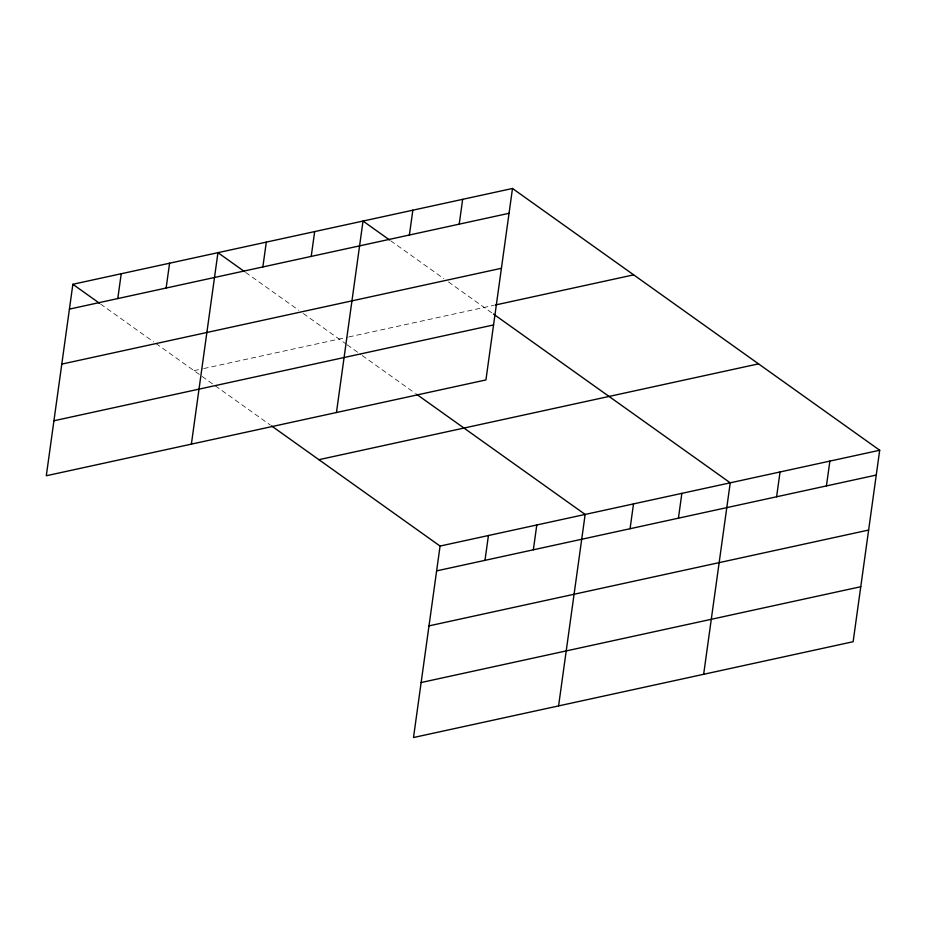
<?xml version="1.0" encoding="UTF-8"?>
<svg xmlns="http://www.w3.org/2000/svg" width="926" height="926" viewBox="0 0 926 926"><rect width="100%" height="100%" fill="white"/><g stroke="black" fill="none" stroke-linecap="round" stroke-linejoin="round"><path stroke-width="0.69" stroke-dasharray="4.63 3.47" d="M194.043 370.666L202.343 368.861M203.72 368.56L347.412 337.249M348.789 336.948L493.882 305.325M390.714 240.795L443.809 278.633M448.427 281.932L492.296 313.196M245.645 272.418L298.728 310.256M303.346 313.544L346.058 343.997M347.215 344.819L361.082 354.704M362.24 355.538L415.415 393.446M100.564 304.029L153.658 341.879M155.962 343.523L200.988 375.62M202.134 376.442L270.346 425.057"/><path stroke-width="1.39" d="M72.865 284.282L46.3 475.756L485.93 379.938L512.495 188.476L72.865 284.282L99.418 303.207M117.787 298.577L121.225 273.749M166.136 288.032L169.585 263.204M191.381 444.144L217.946 252.671L244.487 271.584M262.857 266.954L266.306 242.126M311.217 256.409L314.666 231.593M336.451 412.521L363.027 221.048L389.568 239.973M409.396 235.019L412.846 210.19M459.227 224.15L462.664 199.333M271.503 425.891L440.07 546.062L413.505 737.524L853.135 641.718L879.7 450.244L512.495 188.476M484.993 560.346L488.43 535.517M533.353 549.801L536.791 524.973M558.586 705.913L585.151 514.439L416.573 394.268M630.062 528.723L633.511 503.894M678.422 518.178L681.872 493.361M703.656 674.29L730.232 482.816L493.442 314.03M776.601 496.787L780.051 471.959M826.432 485.93L829.881 461.102M69.427 309.11L509.045 213.293M61.799 364.103L501.417 268.285M495.271 305.024L633.673 274.86M53.928 420.763L493.558 324.945M318.903 459.678L758.521 363.86M440.07 546.062L879.7 450.244M436.632 570.879L876.251 475.061M429.004 625.872L868.623 530.054M421.133 682.531L860.763 586.725"/></g></svg>
